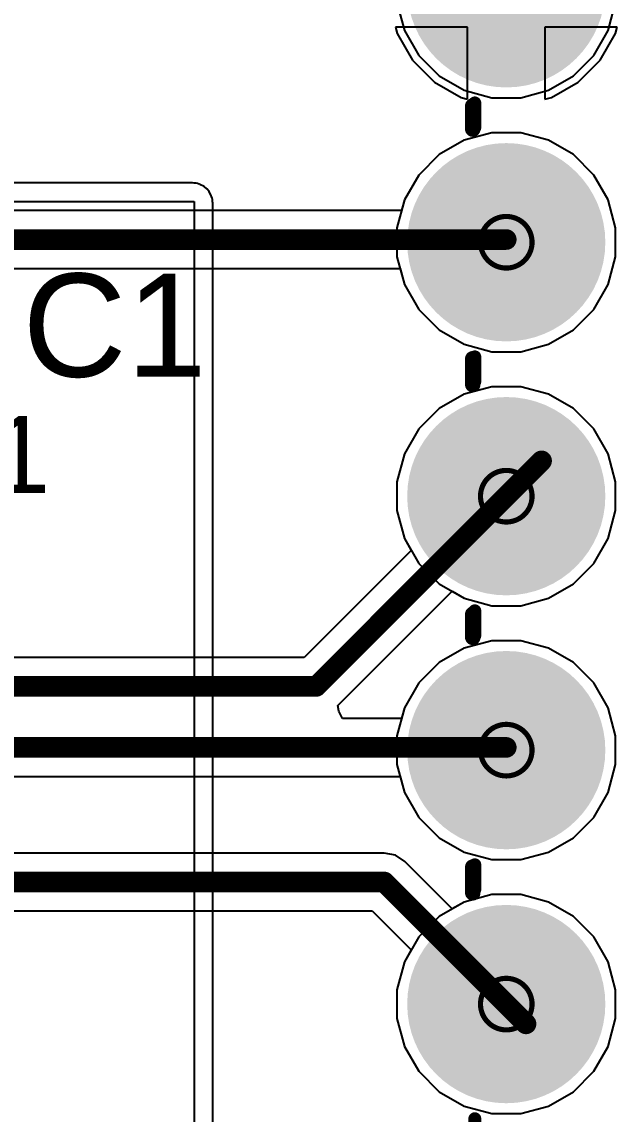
# Model space of a CAD drawing. Header units: inches. Extents: x -0.1 to 17.9, y -0.8 to 4.8.
# Drawn here: x 3.2861 to 3.517, y 2.2012 to 2.6246 of the extents above; entities that cross this region are included whole.
import ezdxf

# ---------------------------------------------------------------- set-up
doc = ezdxf.new("R2010")
doc.units = ezdxf.units.IN
doc.header["$MEASUREMENT"] = 0
for name, color, linetype in [('Bottom Layer 1', 5, 'Continuous'), ('Bottom Solder', 6, 'Continuous'), ('Drill Drawing', 1, 'Continuous'), ('GND+Signal', 16, 'Continuous'), ('Multi-Layer', 9, 'Continuous'), ('Pad Holes', 156, 'Continuous'), ('PWR+Signal', 76, 'Continuous'), ('Top 3D Body', 56, 'Continuous'), ('Top Layer 1', 1, 'Continuous'), ('Top Overlay', 2, 'Continuous'), ('Top Solder', 216, 'Continuous')]:
    doc.layers.add(name, color=color, linetype=linetype)
doc.styles.add('Arial', font='', dxfattribs={"height": 0.2})
doc.styles.get('Arial').set_extended_font_data('Arial')

# ---------------------------------------------------------------- blocks, each defined once
blk = doc.blocks.new('1053131306_205')
at = {"layer": 'Bottom Layer 1'}
h = blk.add_hatch(color=5, dxfattribs=at)
edge = h.paths.add_edge_path()
edge.add_arc((-0.24606, 0.14134), 0.03543, 0, 360)
h = blk.add_hatch(color=5, dxfattribs=at)
edge = h.paths.add_edge_path()
edge.add_arc((-0.14764, 0.14134), 0.03543, 0, 360)
h = blk.add_hatch(color=5, dxfattribs=at)
edge = h.paths.add_edge_path()
edge.add_arc((-0.04921, 0.14134), 0.03543, 0, 360)
h = blk.add_hatch(color=5, dxfattribs=at)
edge = h.paths.add_edge_path()
edge.add_arc((0.04921, 0.14134), 0.03543, 0, 360)
h = blk.add_hatch(color=5, dxfattribs=at)
edge = h.paths.add_edge_path()
edge.add_arc((0.14764, 0.14134), 0.03543, 0, 360)
at = {"layer": 'Bottom Solder'}
h = blk.add_hatch(color=6, dxfattribs=at)
edge = h.paths.add_edge_path()
edge.add_arc((-0.24606, 0.14134), 0.03843, 0, 360)
h = blk.add_hatch(color=6, dxfattribs=at)
edge = h.paths.add_edge_path()
edge.add_arc((-0.14764, 0.14134), 0.03843, 0, 360)
h = blk.add_hatch(color=6, dxfattribs=at)
edge = h.paths.add_edge_path()
edge.add_arc((-0.04921, 0.14134), 0.03843, 0, 360)
h = blk.add_hatch(color=6, dxfattribs=at)
edge = h.paths.add_edge_path()
edge.add_arc((0.04921, 0.14134), 0.03843, 0, 360)
h = blk.add_hatch(color=6, dxfattribs=at)
edge = h.paths.add_edge_path()
edge.add_arc((0.14764, 0.14134), 0.03843, 0, 360)
at = {"layer": 'GND+Signal'}
h = blk.add_hatch(color=16, dxfattribs=at)
edge = h.paths.add_edge_path()
edge.add_arc((-0.24606, 0.14134), 0.03543, 0, 360)
h = blk.add_hatch(color=16, dxfattribs=at)
edge = h.paths.add_edge_path()
edge.add_arc((-0.14764, 0.14134), 0.03543, 0, 360)
h = blk.add_hatch(color=16, dxfattribs=at)
edge = h.paths.add_edge_path()
edge.add_arc((-0.04921, 0.14134), 0.03543, 0, 360)
h = blk.add_hatch(color=16, dxfattribs=at)
edge = h.paths.add_edge_path()
edge.add_arc((0.04921, 0.14134), 0.03543, 0, 360)
h = blk.add_hatch(color=16, dxfattribs=at)
edge = h.paths.add_edge_path()
edge.add_arc((0.14764, 0.14134), 0.03543, 0, 360)
at = {"layer": 'Multi-Layer'}
h = blk.add_hatch(color=9, dxfattribs=at)
edge = h.paths.add_edge_path()
edge.add_arc((-0.24606, 0.14134), 0.03543, 0, 360)
h = blk.add_hatch(color=9, dxfattribs=at)
edge = h.paths.add_edge_path()
edge.add_arc((-0.14764, 0.14134), 0.03543, 0, 360)
h = blk.add_hatch(color=9, dxfattribs=at)
edge = h.paths.add_edge_path()
edge.add_arc((-0.04921, 0.14134), 0.03543, 0, 360)
h = blk.add_hatch(color=9, dxfattribs=at)
edge = h.paths.add_edge_path()
edge.add_arc((0.04921, 0.14134), 0.03543, 0, 360)
h = blk.add_hatch(color=9, dxfattribs=at)
edge = h.paths.add_edge_path()
edge.add_arc((0.14764, 0.14134), 0.03543, 0, 360)
at = {"layer": 'Pad Holes'}
h = blk.add_hatch(color=7, dxfattribs=at)
edge = h.paths.add_edge_path()
edge.add_arc((-0.24606, 0.14134), 0.02362, 0, 360)
h = blk.add_hatch(color=7, dxfattribs=at)
edge = h.paths.add_edge_path()
edge.add_arc((-0.14764, 0.14134), 0.02362, 0, 360)
h = blk.add_hatch(color=7, dxfattribs=at)
edge = h.paths.add_edge_path()
edge.add_arc((-0.04921, 0.14134), 0.02362, 0, 360)
h = blk.add_hatch(color=7, dxfattribs=at)
edge = h.paths.add_edge_path()
edge.add_arc((0.04921, 0.14134), 0.02362, 0, 360)
h = blk.add_hatch(color=7, dxfattribs=at)
edge = h.paths.add_edge_path()
edge.add_arc((0.14764, 0.14134), 0.02362, 0, 360)
at = {"layer": 'PWR+Signal'}
h = blk.add_hatch(color=76, dxfattribs=at)
edge = h.paths.add_edge_path()
edge.add_arc((-0.24606, 0.14134), 0.03543, 0, 360)
h = blk.add_hatch(color=76, dxfattribs=at)
edge = h.paths.add_edge_path()
edge.add_arc((-0.14764, 0.14134), 0.03543, 0, 360)
h = blk.add_hatch(color=76, dxfattribs=at)
edge = h.paths.add_edge_path()
edge.add_arc((-0.04921, 0.14134), 0.03543, 0, 360)
h = blk.add_hatch(color=76, dxfattribs=at)
edge = h.paths.add_edge_path()
edge.add_arc((0.04921, 0.14134), 0.03543, 0, 360)
h = blk.add_hatch(color=76, dxfattribs=at)
edge = h.paths.add_edge_path()
edge.add_arc((0.14764, 0.14134), 0.03543, 0, 360)
at = {"layer": 'Top Layer 1'}
h = blk.add_hatch(color=1, dxfattribs=at)
edge = h.paths.add_edge_path()
edge.add_arc((-0.24606, 0.14134), 0.03543, 0, 360)
h = blk.add_hatch(color=1, dxfattribs=at)
edge = h.paths.add_edge_path()
edge.add_arc((-0.14764, 0.14134), 0.03543, 0, 360)
h = blk.add_hatch(color=1, dxfattribs=at)
edge = h.paths.add_edge_path()
edge.add_arc((-0.04921, 0.14134), 0.03543, 0, 360)
h = blk.add_hatch(color=1, dxfattribs=at)
edge = h.paths.add_edge_path()
edge.add_arc((0.04921, 0.14134), 0.03543, 0, 360)
h = blk.add_hatch(color=1, dxfattribs=at)
edge = h.paths.add_edge_path()
edge.add_arc((0.14764, 0.14134), 0.03543, 0, 360)
at = {"layer": 'Top Solder'}
h = blk.add_hatch(color=216, dxfattribs=at)
edge = h.paths.add_edge_path()
edge.add_arc((-0.24606, 0.14134), 0.03843, 0, 360)
h = blk.add_hatch(color=216, dxfattribs=at)
edge = h.paths.add_edge_path()
edge.add_arc((-0.14764, 0.14134), 0.03843, 0, 360)
h = blk.add_hatch(color=216, dxfattribs=at)
edge = h.paths.add_edge_path()
edge.add_arc((-0.04921, 0.14134), 0.03843, 0, 360)
h = blk.add_hatch(color=216, dxfattribs=at)
edge = h.paths.add_edge_path()
edge.add_arc((0.04921, 0.14134), 0.03843, 0, 360)
h = blk.add_hatch(color=216, dxfattribs=at)
edge = h.paths.add_edge_path()
edge.add_arc((0.14764, 0.14134), 0.03843, 0, 360)
at = {"layer": 'Top Overlay'}
for points in [[(-0.31378, 0.15354, 0.005, 0.005, 0), (-0.29048, 0.15354, 0.005, 0.005, 0)], [(-0.20164, 0.15354, 0.005, 0.005, 0), (-0.19206, 0.15354, 0.005, 0.005, 0)], [(-0.10322, 0.15354, 0.005, 0.005, 0), (-0.09363, 0.15354, 0.005, 0.005, 0)], [(-0.00479, 0.15354, 0.005, 0.005, 0), (0.00479, 0.15354, 0.005, 0.005, 0)], [(0.09363, 0.15354, 0.005, 0.005, 0), (0.10322, 0.15354, 0.005, 0.005, 0)]]:
    blk.add_lwpolyline(points, format="xyseb", dxfattribs=at)
for points in [[(-0.29173, 0.15354, 0.0025, 0.0025, 1), (-0.28923, 0.15354, 0.0025, 0.0025, 1)], [(-0.20289, 0.15354, 0.0025, 0.0025, 1), (-0.20039, 0.15354, 0.0025, 0.0025, 1)], [(-0.19331, 0.15354, 0.0025, 0.0025, 1), (-0.19081, 0.15354, 0.0025, 0.0025, 1)], [(-0.10447, 0.15354, 0.0025, 0.0025, 1), (-0.10197, 0.15354, 0.0025, 0.0025, 1)], [(-0.09488, 0.15354, 0.0025, 0.0025, 1), (-0.09238, 0.15354, 0.0025, 0.0025, 1)], [(-0.00604, 0.15354, 0.0025, 0.0025, 1), (-0.00354, 0.15354, 0.0025, 0.0025, 1)], [(0.00354, 0.15354, 0.0025, 0.0025, 1), (0.00604, 0.15354, 0.0025, 0.0025, 1)], [(0.09238, 0.15354, 0.0025, 0.0025, 1), (0.09488, 0.15354, 0.0025, 0.0025, 1)], [(0.10197, 0.15354, 0.0025, 0.0025, 1), (0.10447, 0.15354, 0.0025, 0.0025, 1)]]:
    blk.add_lwpolyline(points, format="xyseb", close=True, dxfattribs=at)

msp = doc.modelspace()

# ---------------------------------------------------------------- hatches: boundary and pattern name
at = {"layer": 'Pad Holes'}
h = msp.add_hatch(color=7, dxfattribs=at)
edge = h.paths.add_edge_path()
edge.add_arc((3.461, 2.592), 0.0015, 0, 360)
h = msp.add_hatch(color=7, dxfattribs=at)
edge = h.paths.add_edge_path()
edge.add_arc((3.461, 2.583), 0.0015, 0, 360)
h = msp.add_hatch(color=7, dxfattribs=at)
edge = h.paths.add_edge_path()
edge.add_arc((3.461, 2.494), 0.0015, 0, 360)
h = msp.add_hatch(color=7, dxfattribs=at)
edge = h.paths.add_edge_path()
edge.add_arc((3.461, 2.484), 0.0015, 0, 360)
h = msp.add_hatch(color=7, dxfattribs=at)
edge = h.paths.add_edge_path()
edge.add_arc((3.461, 2.395), 0.0015, 0, 360)
h = msp.add_hatch(color=7, dxfattribs=at)
edge = h.paths.add_edge_path()
edge.add_arc((3.461, 2.386), 0.0015, 0, 360)
h = msp.add_hatch(color=7, dxfattribs=at)
edge = h.paths.add_edge_path()
edge.add_arc((3.461, 2.297), 0.0015, 0, 360)
h = msp.add_hatch(color=7, dxfattribs=at)
edge = h.paths.add_edge_path()
edge.add_arc((3.461, 2.287), 0.0015, 0, 360)
at = {"layer": 'Top 3D Body'}
h = msp.add_hatch(color=56, dxfattribs=at)
edge = h.paths.add_edge_path()
edge.add_arc((3.461, 2.592), 0.0015, 0, 360)
h = msp.add_hatch(color=56, dxfattribs=at)
edge = h.paths.add_edge_path()
edge.add_arc((3.461, 2.583), 0.0015, 0, 360)
h = msp.add_hatch(color=56, dxfattribs=at)
edge = h.paths.add_edge_path()
edge.add_arc((3.461, 2.494), 0.0015, 0, 360)
h = msp.add_hatch(color=56, dxfattribs=at)
edge = h.paths.add_edge_path()
edge.add_arc((3.461, 2.484), 0.0015, 0, 360)
h = msp.add_hatch(color=56, dxfattribs=at)
edge = h.paths.add_edge_path()
edge.add_arc((3.461, 2.395), 0.0015, 0, 360)
h = msp.add_hatch(color=56, dxfattribs=at)
edge = h.paths.add_edge_path()
edge.add_arc((3.461, 2.386), 0.0015, 0, 360)
h = msp.add_hatch(color=56, dxfattribs=at)
edge = h.paths.add_edge_path()
edge.add_arc((3.461, 2.297), 0.0015, 0, 360)
h = msp.add_hatch(color=56, dxfattribs=at)
edge = h.paths.add_edge_path()
edge.add_arc((3.461, 2.287), 0.0015, 0, 360)

# ---------------------------------------------------------------- linework, layer by layer
at = {"layer": 'Bottom Layer 1'}
for p, q in [((3.459, 2.62257), (3.43098, 2.62257)), ((3.43098, 2.62257), (3.43166, 2.62004)), ((3.459, 2.59456), (3.459, 2.62257)), ((3.51702, 2.62257), (3.489, 2.62257)), ((3.489, 2.62257), (3.489, 2.59456)), ((3.51634, 2.62004), (3.51702, 2.62257)), ((3.43166, 2.62004), (3.43764, 2.60968)), ((3.51036, 2.60968), (3.51634, 2.62004)), ((3.43764, 2.60968), (3.4461, 2.60122)), ((3.5019, 2.60122), (3.51036, 2.60968)), ((3.4461, 2.60122), (3.45646, 2.59524)), ((3.49154, 2.59524), (3.5019, 2.60122)), ((3.45646, 2.59524), (3.459, 2.59456)), ((3.489, 2.59456), (3.49154, 2.59524)), ((3.45762, 2.57869), (3.44795, 2.5731)), ((3.46841, 2.58158), (3.45762, 2.57869)), ((3.47959, 2.58158), (3.46841, 2.58158)), ((3.49038, 2.57869), (3.47959, 2.58158)), ((3.50005, 2.5731), (3.49038, 2.57869)), ((3.44795, 2.5731), (3.44005, 2.5652)), ((3.50795, 2.5652), (3.50005, 2.5731)), ((3.44005, 2.5652), (3.43446, 2.55553)), ((3.51354, 2.55553), (3.50795, 2.5652)), ((3.43446, 2.55553), (3.43336, 2.55143)), ((3.51643, 2.54473), (3.51354, 2.55553)), ((3.43336, 2.55143), (2.88232, 2.55143)), ((3.51643, 2.53356), (3.51643, 2.54473)), ((3.51354, 2.52277), (3.51643, 2.53356)), ((3.08168, 2.529), (3.43279, 2.529)), ((3.43279, 2.529), (3.43446, 2.52277)), ((3.43446, 2.52277), (3.44005, 2.51309)), ((3.50795, 2.51309), (3.51354, 2.52277)), ((3.44005, 2.51309), (3.44795, 2.50519)), ((3.50005, 2.50519), (3.50795, 2.51309)), ((3.44795, 2.50519), (3.45762, 2.49961)), ((3.49038, 2.49961), (3.50005, 2.50519)), ((3.45762, 2.49961), (3.46841, 2.49672)), ((3.47959, 2.49672), (3.49038, 2.49961)), ((3.46841, 2.49672), (3.47959, 2.49672)), ((3.46841, 2.48316), (3.45762, 2.48027)), ((3.47959, 2.48316), (3.46841, 2.48316)), ((3.49038, 2.48027), (3.47959, 2.48316)), ((3.45762, 2.48027), (3.44795, 2.47468)), ((3.50005, 2.47468), (3.49038, 2.48027)), ((3.44795, 2.47468), (3.44005, 2.46678)), ((3.50795, 2.46678), (3.50005, 2.47468)), ((3.44005, 2.46678), (3.43446, 2.4571)), ((3.51354, 2.4571), (3.50795, 2.46678)), ((3.43446, 2.4571), (3.43157, 2.44631)), ((3.51643, 2.44631), (3.51354, 2.4571)), ((3.43157, 2.44631), (3.43157, 2.43514)), ((3.51643, 2.43514), (3.51643, 2.44631)), ((3.43157, 2.43514), (3.43446, 2.42435)), ((3.51354, 2.42435), (3.51643, 2.43514)), ((3.43446, 2.42435), (3.43713, 2.41972)), ((3.50795, 2.41467), (3.51354, 2.42435)), ((3.43713, 2.41972), (3.39563, 2.37822)), ((3.50005, 2.40677), (3.50795, 2.41467)), ((3.49038, 2.40118), (3.50005, 2.40677)), ((3.40871, 2.35958), (3.45299, 2.40386)), ((3.45299, 2.40386), (3.45762, 2.40118)), ((3.45762, 2.40118), (3.46841, 2.39829)), ((3.47959, 2.39829), (3.49038, 2.40118)), ((3.46841, 2.39829), (3.47959, 2.39829)), ((3.46841, 2.38473), (3.45762, 2.38184)), ((3.47959, 2.38473), (3.46841, 2.38473)), ((3.49038, 2.38184), (3.47959, 2.38473)), ((3.45762, 2.38184), (3.44795, 2.37625)), ((3.50005, 2.37625), (3.49038, 2.38184)), ((3.39563, 2.37822), (2.95561, 2.37822)), ((3.44795, 2.37625), (3.44005, 2.36835)), ((3.50795, 2.36835), (3.50005, 2.37625)), ((3.44005, 2.36835), (3.43446, 2.35868)), ((3.51354, 2.35868), (3.50795, 2.36835)), ((3.40902, 2.35747), (3.40871, 2.35958)), ((3.43446, 2.35868), (3.43336, 2.35458)), ((3.51643, 2.34788), (3.51354, 2.35868)), ((3.41048, 2.35458), (3.40902, 2.35747)), ((3.43336, 2.35458), (3.41048, 2.35458)), ((3.51643, 2.33671), (3.51643, 2.34788)), ((3.51354, 2.32592), (3.51643, 2.33671)), ((3.27153, 2.33215), (3.43279, 2.33215)), ((3.43279, 2.33215), (3.43446, 2.32592)), ((3.43446, 2.32592), (3.44005, 2.31624)), ((3.50795, 2.31624), (3.51354, 2.32592)), ((3.44005, 2.31624), (3.44795, 2.30834)), ((3.50005, 2.30834), (3.50795, 2.31624)), ((3.44795, 2.30834), (3.45762, 2.30276)), ((3.49038, 2.30276), (3.50005, 2.30834)), ((3.42668, 2.3024), (3.27697, 2.3024)), ((3.43098, 2.30155), (3.42668, 2.3024)), ((3.42668, 2.3024), (3.42668, 2.3024)), ((3.43462, 2.29912), (3.43098, 2.30155)), ((3.45299, 2.28074), (3.43462, 2.29912)), ((3.45762, 2.30276), (3.46841, 2.29987)), ((3.46841, 2.29987), (3.47959, 2.29987)), ((3.47959, 2.29987), (3.49038, 2.30276)), ((3.46841, 2.28631), (3.45762, 2.28342)), ((3.47959, 2.28631), (3.46841, 2.28631)), ((3.49038, 2.28342), (3.47959, 2.28631)), ((3.45762, 2.28342), (3.45299, 2.28074)), ((3.50005, 2.27783), (3.49038, 2.28342)), ((1.89281, 2.27997), (3.42204, 2.27997)), ((3.42204, 2.27997), (3.43713, 2.26488)), ((3.50795, 2.26993), (3.50005, 2.27783)), ((3.51354, 2.26025), (3.50795, 2.26993)), ((3.43713, 2.26488), (3.43446, 2.26025)), ((3.43446, 2.26025), (3.43157, 2.24946)), ((3.51643, 2.24946), (3.51354, 2.26025)), ((3.43157, 2.24946), (3.43157, 2.23829)), ((3.51643, 2.23829), (3.51643, 2.24946)), ((3.43157, 2.23829), (3.43446, 2.2275)), ((3.51354, 2.2275), (3.51643, 2.23829)), ((3.43446, 2.2275), (3.44005, 2.21782)), ((3.50795, 2.21782), (3.51354, 2.2275)), ((3.44005, 2.21782), (3.44795, 2.20992)), ((3.50005, 2.20992), (3.50795, 2.21782)), ((3.44795, 2.20992), (3.45762, 2.20433)), ((3.49038, 2.20433), (3.50005, 2.20992)), ((3.45762, 2.20433), (3.46841, 2.20144)), ((3.46841, 2.20144), (3.47959, 2.20144)), ((3.47959, 2.20144), (3.49038, 2.20433))]:
    msp.add_line(p, q, dxfattribs=at)
for points in [[(2.67205, 2.54021, 0.008, 0.008, 0), (3.474, 2.54021, 0.008, 0.008, 0)], [(3.40028, 2.367, 0.008, 0.008, 0), (3.4877, 2.45442, 0.008, 0.008, 0)], [(2.94321, 2.367, 0.008, 0.008, 0), (3.40028, 2.367, 0.008, 0.008, 0)], [(2.94079, 2.34336, 0.008, 0.008, 0), (3.474, 2.34336, 0.008, 0.008, 0)], [(1.89281, 2.29119, 0.008, 0.008, 0), (3.42668, 2.29119, 0.008, 0.008, 0)], [(3.42668, 2.29119, 0.008, 0.008, 0), (3.48166, 2.23621, 0.008, 0.008, 0)]]:
    msp.add_lwpolyline(points, format="xyseb", dxfattribs=at)
for points in [[(3.472, 2.54021, 0.004, 0.004, 1), (3.476, 2.54021, 0.004, 0.004, 1)], [(3.4857, 2.45442, 0.004, 0.004, 1), (3.4897, 2.45442, 0.004, 0.004, 1)], [(3.39828, 2.367, 0.004, 0.004, 1), (3.40228, 2.367, 0.004, 0.004, 1)], [(3.39828, 2.367, 0.004, 0.004, 1), (3.40228, 2.367, 0.004, 0.004, 1)], [(3.472, 2.34336, 0.004, 0.004, 1), (3.476, 2.34336, 0.004, 0.004, 1)], [(3.42469, 2.29119, 0.004, 0.004, 1), (3.42869, 2.29119, 0.004, 0.004, 1)], [(3.42469, 2.29119, 0.004, 0.004, 1), (3.42869, 2.29119, 0.004, 0.004, 1)], [(3.47966, 2.23621, 0.004, 0.004, 1), (3.48366, 2.23621, 0.004, 0.004, 1)]]:
    msp.add_lwpolyline(points, format="xyseb", close=True, dxfattribs=at)
at = {"layer": 'Drill Drawing'}
for points in [[(3.484, 2.53915, 0.002, 0.002, 1), (3.464, 2.53915, 0.002, 0.002, 1)], [(3.4635, 2.53915, 0.001, 0.001, 1), (3.4645, 2.53915, 0.001, 0.001, 1)], [(3.4835, 2.53915, 0.001, 0.001, 1), (3.4845, 2.53915, 0.001, 0.001, 1)], [(3.484, 2.44072, 0.002, 0.002, 1), (3.464, 2.44072, 0.002, 0.002, 1)], [(3.4635, 2.44072, 0.001, 0.001, 1), (3.4645, 2.44072, 0.001, 0.001, 1)], [(3.4835, 2.44072, 0.001, 0.001, 1), (3.4845, 2.44072, 0.001, 0.001, 1)], [(3.484, 2.3423, 0.002, 0.002, 1), (3.464, 2.3423, 0.002, 0.002, 1)], [(3.4635, 2.3423, 0.001, 0.001, 1), (3.4645, 2.3423, 0.001, 0.001, 1)], [(3.4835, 2.3423, 0.001, 0.001, 1), (3.4845, 2.3423, 0.001, 0.001, 1)], [(3.484, 2.24387, 0.002, 0.002, 1), (3.464, 2.24387, 0.002, 0.002, 1)], [(3.4635, 2.24387, 0.001, 0.001, 1), (3.4645, 2.24387, 0.001, 0.001, 1)], [(3.4835, 2.24387, 0.001, 0.001, 1), (3.4845, 2.24387, 0.001, 0.001, 1)]]:
    msp.add_lwpolyline(points, format="xyseb", close=True, dxfattribs=at)
at = {"layer": 'GND+Signal'}
for p, q in [((3.459, 2.62257), (3.43098, 2.62257)), ((3.43098, 2.62257), (3.43166, 2.62004)), ((3.459, 2.59456), (3.459, 2.62257)), ((3.51702, 2.62257), (3.489, 2.62257)), ((3.489, 2.62257), (3.489, 2.59456)), ((3.51634, 2.62004), (3.51702, 2.62257)), ((3.43166, 2.62004), (3.43764, 2.60968)), ((3.51036, 2.60968), (3.51634, 2.62004)), ((3.43764, 2.60968), (3.4461, 2.60122)), ((3.5019, 2.60122), (3.51036, 2.60968)), ((3.4461, 2.60122), (3.45646, 2.59524)), ((3.49154, 2.59524), (3.5019, 2.60122)), ((3.45646, 2.59524), (3.459, 2.59456)), ((3.489, 2.59456), (3.49154, 2.59524)), ((3.45762, 2.57869), (3.44795, 2.5731)), ((3.46841, 2.58158), (3.45762, 2.57869)), ((3.47959, 2.58158), (3.46841, 2.58158)), ((3.49038, 2.57869), (3.47959, 2.58158)), ((3.50005, 2.5731), (3.49038, 2.57869)), ((3.44795, 2.5731), (3.44005, 2.5652)), ((3.50795, 2.5652), (3.50005, 2.5731)), ((3.44005, 2.5652), (3.43446, 2.55553)), ((3.51354, 2.55553), (3.50795, 2.5652)), ((3.43446, 2.55553), (3.43157, 2.54473)), ((3.51643, 2.54473), (3.51354, 2.55553)), ((3.43157, 2.54473), (3.43157, 2.53356)), ((3.51643, 2.53356), (3.51643, 2.54473)), ((3.43157, 2.53356), (3.43446, 2.52277)), ((3.51354, 2.52277), (3.51643, 2.53356)), ((3.43446, 2.52277), (3.44005, 2.51309)), ((3.50795, 2.51309), (3.51354, 2.52277)), ((3.44005, 2.51309), (3.44795, 2.50519)), ((3.50005, 2.50519), (3.50795, 2.51309)), ((3.44795, 2.50519), (3.45762, 2.49961)), ((3.49038, 2.49961), (3.50005, 2.50519)), ((3.45762, 2.49961), (3.46841, 2.49672)), ((3.47959, 2.49672), (3.49038, 2.49961)), ((3.46841, 2.49672), (3.47959, 2.49672)), ((3.46841, 2.48316), (3.45762, 2.48027)), ((3.47959, 2.48316), (3.46841, 2.48316)), ((3.49038, 2.48027), (3.47959, 2.48316)), ((3.45762, 2.48027), (3.44795, 2.47468)), ((3.50005, 2.47468), (3.49038, 2.48027)), ((3.44795, 2.47468), (3.44005, 2.46678)), ((3.50795, 2.46678), (3.50005, 2.47468)), ((3.44005, 2.46678), (3.43446, 2.4571)), ((3.51354, 2.4571), (3.50795, 2.46678)), ((3.43446, 2.4571), (3.43157, 2.44631)), ((3.51643, 2.44631), (3.51354, 2.4571)), ((3.43157, 2.44631), (3.43157, 2.43514)), ((3.51643, 2.43514), (3.51643, 2.44631)), ((3.43157, 2.43514), (3.43446, 2.42435)), ((3.51354, 2.42435), (3.51643, 2.43514)), ((3.43446, 2.42435), (3.44005, 2.41467)), ((3.50795, 2.41467), (3.51354, 2.42435)), ((3.44005, 2.41467), (3.44795, 2.40677)), ((3.50005, 2.40677), (3.50795, 2.41467)), ((3.44795, 2.40677), (3.45762, 2.40118)), ((3.49038, 2.40118), (3.50005, 2.40677)), ((3.45762, 2.40118), (3.46841, 2.39829)), ((3.47959, 2.39829), (3.49038, 2.40118)), ((3.46841, 2.39829), (3.47959, 2.39829)), ((3.46841, 2.38473), (3.45762, 2.38184)), ((3.47959, 2.38473), (3.46841, 2.38473)), ((3.49038, 2.38184), (3.47959, 2.38473)), ((3.45762, 2.38184), (3.44795, 2.37625)), ((3.50005, 2.37625), (3.49038, 2.38184)), ((3.44795, 2.37625), (3.44005, 2.36835)), ((3.50795, 2.36835), (3.50005, 2.37625)), ((3.44005, 2.36835), (3.43446, 2.35868)), ((3.51354, 2.35868), (3.50795, 2.36835)), ((3.43446, 2.35868), (3.43157, 2.34788)), ((3.51643, 2.34788), (3.51354, 2.35868)), ((3.43157, 2.34788), (3.43157, 2.33671)), ((3.51643, 2.33671), (3.51643, 2.34788)), ((3.43157, 2.33671), (3.43446, 2.32592)), ((3.51354, 2.32592), (3.51643, 2.33671)), ((3.43446, 2.32592), (3.44005, 2.31624)), ((3.50795, 2.31624), (3.51354, 2.32592)), ((3.44005, 2.31624), (3.44795, 2.30834)), ((3.50005, 2.30834), (3.50795, 2.31624)), ((3.44795, 2.30834), (3.45762, 2.30276)), ((3.49038, 2.30276), (3.50005, 2.30834)), ((3.45762, 2.30276), (3.46841, 2.29987)), ((3.46841, 2.29987), (3.47959, 2.29987)), ((3.47959, 2.29987), (3.49038, 2.30276)), ((3.46841, 2.28631), (3.45762, 2.28342)), ((3.47959, 2.28631), (3.46841, 2.28631)), ((3.49038, 2.28342), (3.47959, 2.28631)), ((3.45762, 2.28342), (3.44795, 2.27783)), ((3.50005, 2.27783), (3.49038, 2.28342)), ((3.44795, 2.27783), (3.44005, 2.26993)), ((3.50795, 2.26993), (3.50005, 2.27783)), ((3.44005, 2.26993), (3.43446, 2.26025)), ((3.51354, 2.26025), (3.50795, 2.26993)), ((3.43446, 2.26025), (3.43157, 2.24946)), ((3.51643, 2.24946), (3.51354, 2.26025)), ((3.43157, 2.24946), (3.43157, 2.23829)), ((3.51643, 2.23829), (3.51643, 2.24946)), ((3.43157, 2.23829), (3.43446, 2.2275)), ((3.51354, 2.2275), (3.51643, 2.23829)), ((3.43446, 2.2275), (3.44005, 2.21782)), ((3.50795, 2.21782), (3.51354, 2.2275)), ((3.44005, 2.21782), (3.44795, 2.20992)), ((3.50005, 2.20992), (3.50795, 2.21782)), ((3.44795, 2.20992), (3.45762, 2.20433)), ((3.49038, 2.20433), (3.50005, 2.20992)), ((3.45762, 2.20433), (3.46841, 2.20144)), ((3.46841, 2.20144), (3.47959, 2.20144)), ((3.47959, 2.20144), (3.49038, 2.20433))]:
    msp.add_line(p, q, dxfattribs=at)
at = {"layer": 'PWR+Signal'}
for p, q in [((3.43157, 2.63199), (3.43446, 2.6212)), ((3.51354, 2.6212), (3.51643, 2.63199)), ((3.43446, 2.6212), (3.44005, 2.61152)), ((3.50795, 2.61152), (3.51354, 2.6212)), ((3.44005, 2.61152), (3.44795, 2.60362)), ((3.50005, 2.60362), (3.50795, 2.61152)), ((3.44795, 2.60362), (3.45762, 2.59803)), ((3.49038, 2.59803), (3.50005, 2.60362)), ((3.45762, 2.59803), (3.46841, 2.59514)), ((3.47959, 2.59514), (3.49038, 2.59803)), ((3.46841, 2.59514), (3.47959, 2.59514)), ((3.45762, 2.57869), (3.44795, 2.5731)), ((3.46841, 2.58158), (3.45762, 2.57869)), ((3.47959, 2.58158), (3.46841, 2.58158)), ((3.49038, 2.57869), (3.47959, 2.58158)), ((3.50005, 2.5731), (3.49038, 2.57869)), ((3.44795, 2.5731), (3.44005, 2.5652)), ((3.50795, 2.5652), (3.50005, 2.5731)), ((3.3523, 2.56214), (3.11494, 2.56214)), ((3.35299, 2.562), (3.3523, 2.56214)), ((3.35369, 2.562), (3.35299, 2.562)), ((3.35428, 2.56188), (3.35369, 2.562)), ((3.35493, 2.56161), (3.35428, 2.56188)), ((3.35428, 2.56188), (3.35428, 2.56188)), ((3.35428, 2.56188), (3.35428, 2.56188)), ((3.35503, 2.56159), (3.35493, 2.56161)), ((3.35512, 2.56154), (3.35503, 2.56159)), ((3.35685, 2.56082), (3.35512, 2.56154)), ((3.44005, 2.5652), (3.43446, 2.55553)), ((3.51354, 2.55553), (3.50795, 2.5652)), ((3.35783, 2.55983), (3.35685, 2.56082)), ((3.35685, 2.56082), (3.35685, 2.56082)), ((3.35685, 2.56082), (3.35685, 2.56082)), ((3.35882, 2.55885), (3.35783, 2.55983)), ((3.35954, 2.55712), (3.35882, 2.55885)), ((3.35882, 2.55885), (3.35882, 2.55885)), ((3.35882, 2.55885), (3.35882, 2.55885)), ((3.35959, 2.55703), (3.35954, 2.55712)), ((3.11494, 2.555), (3.3523, 2.555)), ((3.3523, 2.555), (3.35288, 2.55488)), ((3.35288, 2.55488), (3.353, 2.5543)), ((3.353, 2.5543), (3.353, 2.0457)), ((3.35961, 2.55693), (3.35959, 2.55703)), ((3.35988, 2.55628), (3.35961, 2.55693)), ((3.36, 2.55569), (3.35988, 2.55628)), ((3.36, 2.55499), (3.36, 2.55569)), ((3.36014, 2.5543), (3.36, 2.55499)), ((3.36014, 2.0457), (3.36014, 2.5543)), ((3.43446, 2.55553), (3.43157, 2.54473)), ((3.51643, 2.54473), (3.51354, 2.55553)), ((3.43157, 2.54473), (3.43157, 2.53356)), ((3.51643, 2.53356), (3.51643, 2.54473)), ((3.43157, 2.53356), (3.43446, 2.52277)), ((3.51354, 2.52277), (3.51643, 2.53356)), ((3.43446, 2.52277), (3.44005, 2.51309)), ((3.50795, 2.51309), (3.51354, 2.52277)), ((3.44005, 2.51309), (3.44795, 2.50519)), ((3.50005, 2.50519), (3.50795, 2.51309)), ((3.44795, 2.50519), (3.45762, 2.49961)), ((3.49038, 2.49961), (3.50005, 2.50519)), ((3.45762, 2.49961), (3.46841, 2.49672)), ((3.47959, 2.49672), (3.49038, 2.49961)), ((3.46841, 2.49672), (3.47959, 2.49672)), ((3.46841, 2.48316), (3.45762, 2.48027)), ((3.47959, 2.48316), (3.46841, 2.48316)), ((3.49038, 2.48027), (3.47959, 2.48316)), ((3.45762, 2.48027), (3.44795, 2.47468)), ((3.50005, 2.47468), (3.49038, 2.48027)), ((3.44795, 2.47468), (3.44005, 2.46678)), ((3.50795, 2.46678), (3.50005, 2.47468)), ((3.44005, 2.46678), (3.43446, 2.4571)), ((3.51354, 2.4571), (3.50795, 2.46678)), ((3.43446, 2.4571), (3.43157, 2.44631)), ((3.51643, 2.44631), (3.51354, 2.4571)), ((3.43157, 2.44631), (3.43157, 2.43514)), ((3.51643, 2.43514), (3.51643, 2.44631)), ((3.43157, 2.43514), (3.43446, 2.42435)), ((3.51354, 2.42435), (3.51643, 2.43514)), ((3.43446, 2.42435), (3.44005, 2.41467)), ((3.50795, 2.41467), (3.51354, 2.42435)), ((3.44005, 2.41467), (3.44795, 2.40677)), ((3.50005, 2.40677), (3.50795, 2.41467)), ((3.44795, 2.40677), (3.45762, 2.40118)), ((3.49038, 2.40118), (3.50005, 2.40677)), ((3.45762, 2.40118), (3.46841, 2.39829)), ((3.47959, 2.39829), (3.49038, 2.40118)), ((3.46841, 2.39829), (3.47959, 2.39829)), ((3.46841, 2.38473), (3.45762, 2.38184)), ((3.47959, 2.38473), (3.46841, 2.38473)), ((3.49038, 2.38184), (3.47959, 2.38473)), ((3.45762, 2.38184), (3.44795, 2.37625)), ((3.50005, 2.37625), (3.49038, 2.38184)), ((3.44795, 2.37625), (3.44005, 2.36835)), ((3.50795, 2.36835), (3.50005, 2.37625)), ((3.44005, 2.36835), (3.43446, 2.35868)), ((3.51354, 2.35868), (3.50795, 2.36835)), ((3.43446, 2.35868), (3.43157, 2.34788)), ((3.51643, 2.34788), (3.51354, 2.35868)), ((3.43157, 2.34788), (3.43157, 2.33671)), ((3.51643, 2.33671), (3.51643, 2.34788)), ((3.43157, 2.33671), (3.43446, 2.32592)), ((3.51354, 2.32592), (3.51643, 2.33671)), ((3.43446, 2.32592), (3.44005, 2.31624)), ((3.50795, 2.31624), (3.51354, 2.32592)), ((3.44005, 2.31624), (3.44795, 2.30834)), ((3.50005, 2.30834), (3.50795, 2.31624)), ((3.44795, 2.30834), (3.45762, 2.30276)), ((3.49038, 2.30276), (3.50005, 2.30834)), ((3.45762, 2.30276), (3.46841, 2.29987)), ((3.46841, 2.29987), (3.47959, 2.29987)), ((3.47959, 2.29987), (3.49038, 2.30276)), ((3.46841, 2.28631), (3.45762, 2.28342)), ((3.47959, 2.28631), (3.46841, 2.28631)), ((3.49038, 2.28342), (3.47959, 2.28631)), ((3.45762, 2.28342), (3.44795, 2.27783)), ((3.50005, 2.27783), (3.49038, 2.28342)), ((3.44795, 2.27783), (3.44005, 2.26993)), ((3.50795, 2.26993), (3.50005, 2.27783)), ((3.44005, 2.26993), (3.43446, 2.26025)), ((3.51354, 2.26025), (3.50795, 2.26993)), ((3.43446, 2.26025), (3.43157, 2.24946)), ((3.51643, 2.24946), (3.51354, 2.26025)), ((3.43157, 2.24946), (3.43157, 2.23829)), ((3.51643, 2.23829), (3.51643, 2.24946)), ((3.43157, 2.23829), (3.43446, 2.2275)), ((3.51354, 2.2275), (3.51643, 2.23829)), ((3.43446, 2.2275), (3.44005, 2.21782)), ((3.50795, 2.21782), (3.51354, 2.2275)), ((3.44005, 2.21782), (3.44795, 2.20992)), ((3.50005, 2.20992), (3.50795, 2.21782)), ((3.44795, 2.20992), (3.45762, 2.20433)), ((3.49038, 2.20433), (3.50005, 2.20992)), ((3.45762, 2.20433), (3.46841, 2.20144)), ((3.46841, 2.20144), (3.47959, 2.20144)), ((3.47959, 2.20144), (3.49038, 2.20433))]:
    msp.add_line(p, q, dxfattribs=at)
at = {"layer": 'Top 3D Body'}
for points in [[(3.461, 2.583, 0.006, 0.006, 0), (3.461, 2.592, 0.006, 0.006, 0)], [(3.461, 2.484, 0.006, 0.006, 0), (3.461, 2.494, 0.006, 0.006, 0)], [(3.461, 2.386, 0.006, 0.006, 0), (3.461, 2.395, 0.006, 0.006, 0)], [(3.461, 2.287, 0.006, 0.006, 0), (3.461, 2.297, 0.006, 0.006, 0)]]:
    msp.add_lwpolyline(points, format="xyseb", dxfattribs=at)
for points in [[(3.4595, 2.592, 0.003, 0.003, 1), (3.4625, 2.592, 0.003, 0.003, 1)], [(3.4595, 2.583, 0.003, 0.003, 1), (3.4625, 2.583, 0.003, 0.003, 1)], [(3.4595, 2.494, 0.003, 0.003, 1), (3.4625, 2.494, 0.003, 0.003, 1)], [(3.4595, 2.484, 0.003, 0.003, 1), (3.4625, 2.484, 0.003, 0.003, 1)], [(3.4595, 2.395, 0.003, 0.003, 1), (3.4625, 2.395, 0.003, 0.003, 1)], [(3.4595, 2.386, 0.003, 0.003, 1), (3.4625, 2.386, 0.003, 0.003, 1)], [(3.4595, 2.297, 0.003, 0.003, 1), (3.4625, 2.297, 0.003, 0.003, 1)], [(3.4595, 2.287, 0.003, 0.003, 1), (3.4625, 2.287, 0.003, 0.003, 1)]]:
    msp.add_lwpolyline(points, format="xyseb", close=True, dxfattribs=at)
at = {"layer": 'Top Layer 1'}
for p, q in [((3.459, 2.62257), (3.43098, 2.62257)), ((3.43098, 2.62257), (3.43166, 2.62004)), ((3.459, 2.59456), (3.459, 2.62257)), ((3.51702, 2.62257), (3.489, 2.62257)), ((3.489, 2.62257), (3.489, 2.59456)), ((3.51634, 2.62004), (3.51702, 2.62257)), ((3.43166, 2.62004), (3.43764, 2.60968)), ((3.51036, 2.60968), (3.51634, 2.62004)), ((3.43764, 2.60968), (3.4461, 2.60122)), ((3.5019, 2.60122), (3.51036, 2.60968)), ((3.4461, 2.60122), (3.45646, 2.59524)), ((3.49154, 2.59524), (3.5019, 2.60122)), ((3.45646, 2.59524), (3.459, 2.59456)), ((3.489, 2.59456), (3.49154, 2.59524)), ((3.45762, 2.57869), (3.44795, 2.5731)), ((3.46841, 2.58158), (3.45762, 2.57869)), ((3.47959, 2.58158), (3.46841, 2.58158)), ((3.49038, 2.57869), (3.47959, 2.58158)), ((3.50005, 2.5731), (3.49038, 2.57869)), ((3.44795, 2.5731), (3.44005, 2.5652)), ((3.50795, 2.5652), (3.50005, 2.5731)), ((3.44005, 2.5652), (3.43446, 2.55553)), ((3.51354, 2.55553), (3.50795, 2.5652)), ((3.43446, 2.55553), (3.43157, 2.54473)), ((3.51643, 2.54473), (3.51354, 2.55553)), ((3.43157, 2.54473), (3.43157, 2.53356)), ((3.51643, 2.53356), (3.51643, 2.54473)), ((3.43157, 2.53356), (3.43446, 2.52277)), ((3.51354, 2.52277), (3.51643, 2.53356)), ((3.43446, 2.52277), (3.44005, 2.51309)), ((3.50795, 2.51309), (3.51354, 2.52277)), ((3.44005, 2.51309), (3.44795, 2.50519)), ((3.50005, 2.50519), (3.50795, 2.51309)), ((3.44795, 2.50519), (3.45762, 2.49961)), ((3.49038, 2.49961), (3.50005, 2.50519)), ((3.45762, 2.49961), (3.46841, 2.49672)), ((3.47959, 2.49672), (3.49038, 2.49961)), ((3.46841, 2.49672), (3.47959, 2.49672)), ((3.46841, 2.48316), (3.45762, 2.48027)), ((3.47959, 2.48316), (3.46841, 2.48316)), ((3.49038, 2.48027), (3.47959, 2.48316)), ((3.45762, 2.48027), (3.44795, 2.47468)), ((3.50005, 2.47468), (3.49038, 2.48027)), ((3.44795, 2.47468), (3.44005, 2.46678)), ((3.50795, 2.46678), (3.50005, 2.47468)), ((3.44005, 2.46678), (3.43446, 2.4571)), ((3.51354, 2.4571), (3.50795, 2.46678)), ((3.43446, 2.4571), (3.43157, 2.44631)), ((3.51643, 2.44631), (3.51354, 2.4571)), ((3.43157, 2.44631), (3.43157, 2.43514)), ((3.51643, 2.43514), (3.51643, 2.44631)), ((3.43157, 2.43514), (3.43446, 2.42435)), ((3.51354, 2.42435), (3.51643, 2.43514)), ((3.43446, 2.42435), (3.44005, 2.41467)), ((3.50795, 2.41467), (3.51354, 2.42435)), ((3.44005, 2.41467), (3.44795, 2.40677)), ((3.50005, 2.40677), (3.50795, 2.41467)), ((3.44795, 2.40677), (3.45762, 2.40118)), ((3.49038, 2.40118), (3.50005, 2.40677)), ((3.45762, 2.40118), (3.46841, 2.39829)), ((3.47959, 2.39829), (3.49038, 2.40118)), ((3.46841, 2.39829), (3.47959, 2.39829)), ((3.46841, 2.38473), (3.45762, 2.38184)), ((3.47959, 2.38473), (3.46841, 2.38473)), ((3.49038, 2.38184), (3.47959, 2.38473)), ((3.45762, 2.38184), (3.44795, 2.37625)), ((3.50005, 2.37625), (3.49038, 2.38184)), ((3.44795, 2.37625), (3.44005, 2.36835)), ((3.50795, 2.36835), (3.50005, 2.37625)), ((3.44005, 2.36835), (3.43446, 2.35868)), ((3.51354, 2.35868), (3.50795, 2.36835)), ((3.43446, 2.35868), (3.43157, 2.34788)), ((3.51643, 2.34788), (3.51354, 2.35868)), ((3.43157, 2.34788), (3.43157, 2.33671)), ((3.51643, 2.33671), (3.51643, 2.34788)), ((3.43157, 2.33671), (3.43446, 2.32592)), ((3.51354, 2.32592), (3.51643, 2.33671)), ((3.43446, 2.32592), (3.44005, 2.31624)), ((3.50795, 2.31624), (3.51354, 2.32592)), ((3.44005, 2.31624), (3.44795, 2.30834)), ((3.50005, 2.30834), (3.50795, 2.31624)), ((3.44795, 2.30834), (3.45762, 2.30276)), ((3.49038, 2.30276), (3.50005, 2.30834)), ((3.45762, 2.30276), (3.46841, 2.29987)), ((3.46841, 2.29987), (3.47959, 2.29987)), ((3.47959, 2.29987), (3.49038, 2.30276)), ((3.46841, 2.28631), (3.45762, 2.28342)), ((3.47959, 2.28631), (3.46841, 2.28631)), ((3.49038, 2.28342), (3.47959, 2.28631)), ((3.45762, 2.28342), (3.44795, 2.27783)), ((3.50005, 2.27783), (3.49038, 2.28342)), ((3.44795, 2.27783), (3.44005, 2.26993)), ((3.50795, 2.26993), (3.50005, 2.27783)), ((3.44005, 2.26993), (3.43446, 2.26025)), ((3.51354, 2.26025), (3.50795, 2.26993)), ((3.43446, 2.26025), (3.43157, 2.24946)), ((3.51643, 2.24946), (3.51354, 2.26025)), ((3.43157, 2.24946), (3.43157, 2.23829)), ((3.51643, 2.23829), (3.51643, 2.24946)), ((3.43157, 2.23829), (3.43446, 2.2275)), ((3.51354, 2.2275), (3.51643, 2.23829)), ((3.43446, 2.2275), (3.44005, 2.21782)), ((3.50795, 2.21782), (3.51354, 2.2275)), ((3.44005, 2.21782), (3.44795, 2.20992)), ((3.50005, 2.20992), (3.50795, 2.21782)), ((3.44795, 2.20992), (3.45762, 2.20433)), ((3.49038, 2.20433), (3.50005, 2.20992)), ((3.45762, 2.20433), (3.46841, 2.20144)), ((3.46841, 2.20144), (3.47959, 2.20144)), ((3.47959, 2.20144), (3.49038, 2.20433))]:
    msp.add_line(p, q, dxfattribs=at)

# ---------------------------------------------------------------- block references
at = {"rotation": 90}
msp.add_blockref('1053131306_205', (3.61534, 2.48994), dxfattribs=at)

# ---------------------------------------------------------------- texts
at = {"layer": 'Top 3D Body', "style": 'Arial'}
msp.add_text('1', height=0.02975, rotation=360, dxfattribs=at).set_placement((3.274, 2.442))
at = {"layer": 'Top Overlay', "style": 'Arial'}
msp.add_text('C1', height=0.04, dxfattribs=at).set_placement((3.28634, 2.48701))

doc.saveas('drawing.dxf')
